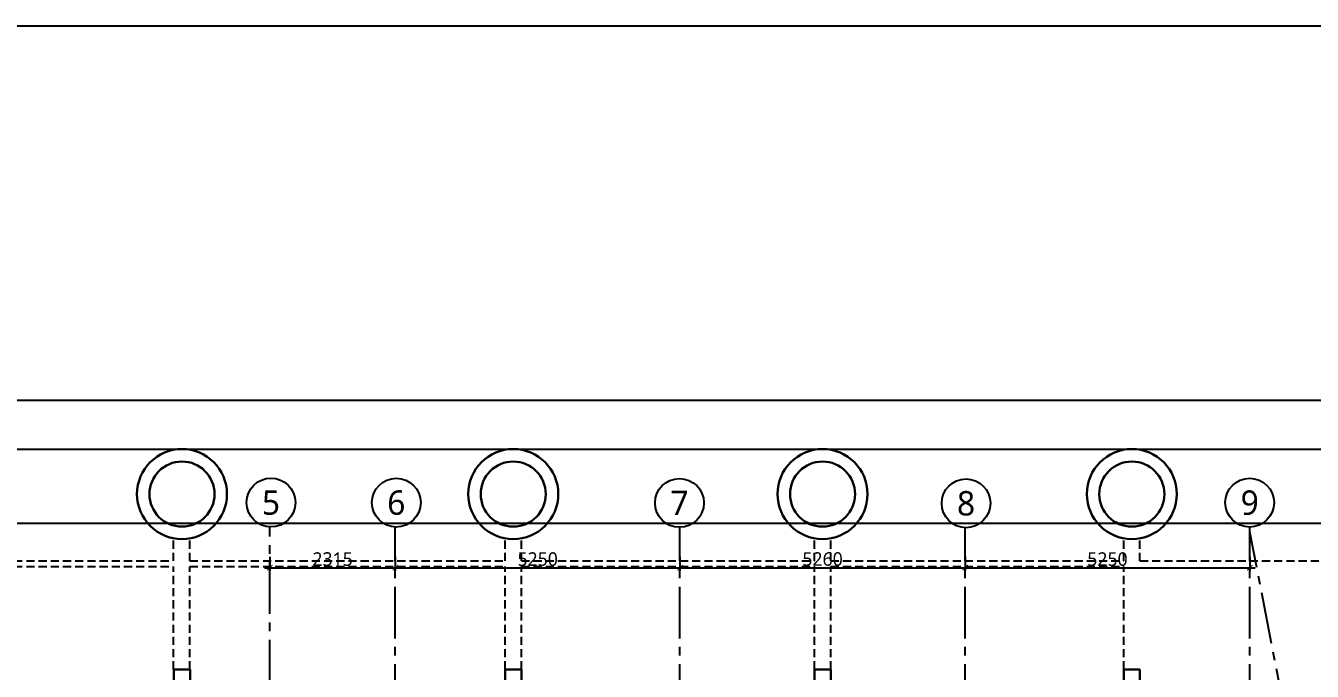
# Model space of a CAD drawing. Header units: millimetres. Extents: x -1107453 to -240403, y -265431 to 143409.
# Drawn here: x -292172 to -268442, y 131498 to 143409 of the extents above; entities that cross this region are included whole.
import ezdxf
from ezdxf.enums import TextEntityAlignment as Align

# ---------------------------------------------------------------- set-up
doc = ezdxf.new("R2010")
doc.units = ezdxf.units.MM
doc.header["$MEASUREMENT"] = 0
doc.linetypes.add('CENTER2', pattern=[28.575, 19.05, -3.175, 3.175, -3.175])
doc.linetypes.add('DASHED', pattern=[0.75, 0.5, -0.25])
for name, color, linetype in [('A-Anno-Dims', 7, 'Continuous'), ('A-Anno-Grid Lines', 154, 'Continuous'), ('A-Wall Patt', 8, 'Continuous'), ('Anno_Labels', 7, 'Continuous'), ('L-ELEV', 6, 'Continuous')]:
    doc.layers.add(name, color=color, linetype=linetype)
doc.layers.add('A-Detail Lines', color=8, linetype='Continuous', lineweight=25)
doc.layers.add('S-Concrete', color=40, linetype='Continuous', lineweight=30)
doc.styles.get("Standard").update_dxf_attribs({"font": 'trebuc.ttf'})
doc.dimstyles.new('IIITD_WD_L @ 100', dxfattribs={"dimscale": 100, "dimtxt": 2.5, "dimasz": 1, "dimexe": 0.5, "dimexo": 0.25, "dimgap": 0.3, "dimtad": 1, "dimdec": 0, "dimrnd": 1, "dimzin": 0, "dimdsep": 46, "dimtxsty": 'Standard', "dimblk": 'ARCHTICK', "dimcen": 0.2, "dimdle": 1, "dimclrd": 8, "dimclre": 8, "dimadec": 0, "dimazin": 0, "dimtfac": 1, "dimtdec": 0, "dimtofl": 0, "dimtmove": 0, "dimatfit": 0, "dimfxl": 2, "dimfxlon": 1, "dimtolj": 1, "dimtzin": 0, "dimlwd": -1, "dimlwe": -1, "dimarcsym": 0})

# ---------------------------------------------------------------- blocks, each defined once
blk = doc.blocks.new('Grid Head')
blk.add_circle((0, 0), 3)
at = {"layer": 'Anno_Labels'}
blk.add_attdef('GRID_NAME', text='', height=3, dxfattribs=at).set_placement((0, 0), align=Align.MIDDLE_CENTER)
blk = doc.blocks.new('_ArchTick')
at = {"color": 0, "linetype": 'ByBlock', "const_width": 0.15}
blk.add_lwpolyline([(-0.5, -0.5), (0.5, 0.5)], dxfattribs=at)
blk = doc.blocks.new('*D1105')
at = {"layer": 'A-Anno-Dims', "color": 8, "transparency": 16777216}
for p, q in [((522781, 25194), (522781, 24944)), ((528031, 25194), (528031, 24944)), ((522681, 24994), (528131, 24994))]:
    blk.add_line(p, q, dxfattribs=at)
at = {"layer": 'A-Anno-Dims', "color": 8, "transparency": 16777216, "xscale": 100, "yscale": 100, "zscale": 100, "rotation": 180}
blk.add_blockref('_ArchTick', (522781, 24994), dxfattribs=at)
at = {"layer": 'A-Anno-Dims', "color": 8, "transparency": 16777216, "xscale": 100, "yscale": 100, "zscale": 100}
blk.add_blockref('_ArchTick', (528031, 24994), dxfattribs=at)
at = {"layer": 'A-Anno-Dims', "color": 0, "transparency": 16777216, "insert": (525406, 25151), "char_height": 250, "attachment_point": 5}
blk.add_mtext('\\A1;5250', dxfattribs=at)
blk = doc.blocks.new('_Open90')
at = {"color": 0, "linetype": 'ByBlock', "lineweight": -2}
for p, q in [((0, 0), (-1, 0)), ((-0.5, 0.5), (0, 0)), ((0, 0), (-0.5, -0.5))]:
    blk.add_line(p, q, dxfattribs=at)
blk = doc.blocks.new('*D1121')
at = {"layer": 'A-Anno-Dims', "color": 8, "transparency": 16777216}
for p, q in [((528031, 25194), (528031, 24944)), ((533291, 25194), (533291, 24944)), ((527931, 24994), (533391, 24994))]:
    blk.add_line(p, q, dxfattribs=at)
at = {"layer": 'A-Anno-Dims', "color": 8, "transparency": 16777216, "xscale": 100, "yscale": 100, "zscale": 100, "rotation": 180}
blk.add_blockref('_ArchTick', (528031, 24994), dxfattribs=at)
at = {"layer": 'A-Anno-Dims', "color": 8, "transparency": 16777216, "xscale": 100, "yscale": 100, "zscale": 100}
blk.add_blockref('_ArchTick', (533291, 24994), dxfattribs=at)
at = {"layer": 'A-Anno-Dims', "color": 0, "transparency": 16777216, "insert": (530661, 25152), "char_height": 250, "attachment_point": 5}
blk.add_mtext('\\A1;5260', dxfattribs=at)
blk = doc.blocks.new('*D1106')
at = {"layer": 'A-Anno-Dims', "color": 8, "transparency": 16777216}
for p, q in [((533291, 25194), (533291, 24944)), ((538541, 25194), (538541, 24944)), ((533191, 24994), (538641, 24994))]:
    blk.add_line(p, q, dxfattribs=at)
at = {"layer": 'A-Anno-Dims', "color": 8, "transparency": 16777216, "xscale": 100, "yscale": 100, "zscale": 100, "rotation": 180}
blk.add_blockref('_ArchTick', (533291, 24994), dxfattribs=at)
at = {"layer": 'A-Anno-Dims', "color": 8, "transparency": 16777216, "xscale": 100, "yscale": 100, "zscale": 100}
blk.add_blockref('_ArchTick', (538541, 24994), dxfattribs=at)
at = {"layer": 'A-Anno-Dims', "color": 0, "transparency": 16777216, "insert": (535916, 25151), "char_height": 250, "attachment_point": 5}
blk.add_mtext('\\A1;5250', dxfattribs=at)
blk = doc.blocks.new('*D1122')
at = {"layer": 'A-Anno-Dims', "color": 8, "transparency": 16777216}
for p, q in [((520466, 25194), (520466, 24944)), ((522781, 25194), (522781, 24944)), ((520366, 24994), (522881, 24994))]:
    blk.add_line(p, q, dxfattribs=at)
at = {"layer": 'A-Anno-Dims', "color": 8, "transparency": 16777216, "xscale": 100, "yscale": 100, "zscale": 100, "rotation": 180}
blk.add_blockref('_ArchTick', (520466, 24994), dxfattribs=at)
at = {"layer": 'A-Anno-Dims', "color": 8, "transparency": 16777216, "xscale": 100, "yscale": 100, "zscale": 100}
blk.add_blockref('_ArchTick', (522781, 24994), dxfattribs=at)
at = {"layer": 'A-Anno-Dims', "color": 0, "transparency": 16777216, "insert": (521623, 25151), "char_height": 250, "attachment_point": 5}
blk.add_mtext('\\A1;2315', dxfattribs=at)
blk = doc.blocks.new('Grid Girls Hostel')
at = {"layer": 'A-Anno-Grid Lines', "linetype": 'CENTER2', "ltscale": 50}
for p, q in [((520466, -13007.2), (520466, 25744.1)), ((522781, 3686.8), (522781, 25744.1)), ((528031, 3686.8), (528031, 25731.7)), ((533291, 3686.8), (533291, 25731.7)), ((538541, 3686.8), (538541, 25744.1)), ((546030.4, -12871.7), (538541, 25657.8))]:
    blk.add_line(p, q, dxfattribs=at)
at = {"layer": 'A-Anno-Dims'}
ref = blk.add_blockref('Grid Head', (520486.8, 26195.8), dxfattribs=dict(at, xscale=150, yscale=150, zscale=150))
ref.add_attrib('GRID_NAME', '5', dxfattribs={"layer": '0', "height": 450}).set_placement((520486.8, 26195.8), align=Align.MIDDLE_CENTER)
ref = blk.add_blockref('Grid Head', (522798.9, 26194.1), dxfattribs=dict(at, xscale=150, yscale=150, zscale=150))
ref.add_attrib('GRID_NAME', '6', dxfattribs={"layer": '0', "height": 450}).set_placement((522798.9, 26194.1), align=Align.MIDDLE_CENTER)
ref = blk.add_blockref('Grid Head', (528021.6, 26188.8), dxfattribs=dict(at, xscale=150, yscale=150, zscale=150))
ref.add_attrib('GRID_NAME', '7', dxfattribs={"layer": '0', "height": 450}).set_placement((528021.6, 26188.8), align=Align.MIDDLE_CENTER)
ref = blk.add_blockref('Grid Head', (533308.2, 26181.7), dxfattribs=dict(at, xscale=150, yscale=150, zscale=150))
ref.add_attrib('GRID_NAME', '8', dxfattribs={"layer": '0', "height": 450}).set_placement((533308.2, 26181.7), align=Align.MIDDLE_CENTER)
ref = blk.add_blockref('Grid Head', (538539.7, 26194.1), dxfattribs=dict(at, xscale=150, yscale=150, zscale=150))
ref.add_attrib('GRID_NAME', '9', dxfattribs={"layer": '0', "height": 450}).set_placement((538539.7, 26194.1), align=Align.MIDDLE_CENTER)
for base, p1, p2, override, picture, middle in [((522781, 24994.1), (520466, 25744.1), (522781, 25744.1), {"dimldrblk": 'Open90', "dimarcsym": 1}, '*D1122', (521623.5, 25151.3)), ((528031, 24994.1), (522781, 25744.1), (528031, 25731.7), {"dimldrblk": 'Open90', "dimarcsym": 1}, '*D1105', (525406, 25151.3)), ((533291, 24994.1), (528031, 25731.7), (533291, 25731.7), {"dimtmove": 1, "dimldrblk": 'Open90', "dimarcsym": 1}, '*D1121', (530661, 25151.7)), ((538541, 24994.1), (533291, 25731.7), (538541, 25731.3), {"dimtmove": 1, "dimldrblk": 'Open90', "dimarcsym": 1}, '*D1106', (535916, 25151.3))]:
    dim = blk.add_linear_dim(base=base, p1=p1, p2=p2, dimstyle='IIITD_WD_L @ 100', override=override, dxfattribs=at)
    dim.commit()
    dim.dimension.update_dxf_attribs({"geometry": picture, "text_midpoint": middle})

msp = doc.modelspace()

# ---------------------------------------------------------------- linework, layer by layer
at = {"layer": 'A-Detail Lines', "linetype": 'DASHED', "ltscale": 300}
for p, q in [((-289445.1, 133533.1), (-289445.1, 133951.8)), ((-289145.1, 133533.1), (-289145.1, 133951.8)), ((-283330.1, 133533.1), (-283330.1, 133951.8)), ((-283030.1, 133533.1), (-283030.1, 133951.8)), ((-277625.1, 133533.1), (-277625.1, 133951.8)), ((-277325.1, 133533.1), (-277325.1, 133951.8)), ((-271920.1, 133533.1), (-271920.1, 133951.8)), ((-271620.1, 133533.1), (-271620.1, 133951.8)), ((-294635.1, 133533.1), (-289465.1, 133533.1)), ((-294635.1, 133433.1), (-289465.1, 133433.1)), ((-289445.1, 131533.1), (-289445.1, 133433.1)), ((-289145.1, 133533.1), (-283330.1, 133533.1)), ((-289145.1, 133433.1), (-283330.1, 133433.1)), ((-289145.1, 131533.1), (-289145.1, 133433.1)), ((-283330.1, 131533.1), (-283330.1, 133433.1)), ((-283030.1, 133533.1), (-277625.1, 133533.1)), ((-283030.1, 133433.1), (-277625.1, 133433.1)), ((-283030.1, 131533.1), (-283030.1, 133433.1)), ((-277625.1, 131533.1), (-277625.1, 133433.1)), ((-277325.1, 133533.1), (-271920.1, 133533.1)), ((-277325.1, 131533.1), (-277325.1, 133433.1)), ((-277325.1, 133433.1), (-271920.1, 133433.1)), ((-271920.1, 131533.1), (-271920.1, 133433.1)), ((-271620.1, 133533.1), (-265805.1, 133533.1))]:
    msp.add_line(p, q, dxfattribs=at)
at = {"layer": 'A-Detail Lines'}
for points in [[(-307384.7, 136501.6), (-247231, 136501.6), (-247231, 92384.6), (-307384.7, 92384.6)], [(-307384.7, 135597.1), (-247231, 135597.1), (-247231, 91480.1), (-307384.7, 91480.1)]]:
    msp.add_lwpolyline(points, close=True, dxfattribs=at)
at = {"layer": 'A-Wall Patt', "color": 2}
msp.add_lwpolyline([(-315273.6, 143409), (-240967.1, 143409), (-240967.1, 87657.8), (-315273.6, 87657.8)], close=True, dxfattribs=at)
at = {"layer": 'L-ELEV'}
msp.add_line((-303644.9, 134233.1), (-251497.4, 134233.1), dxfattribs=at)
at = {"layer": 'S-Concrete'}
for points in [[(-289140.1, 131533.1), (-289440.1, 131533.1), (-289440.1, 131233.1), (-289140.1, 131233.1)], [(-283330.1, 131533.1), (-283030.1, 131533.1), (-283030.1, 131233.1), (-283330.1, 131233.1)], [(-277325.1, 131533.1), (-277625.1, 131533.1), (-277625.1, 131233.1), (-277325.1, 131233.1)], [(-271620.1, 131533.1), (-271920.1, 131533.1), (-271920.1, 131233.1), (-271620.1, 131233.1)]]:
    msp.add_lwpolyline(points, close=True, dxfattribs=at)
for centre, radius in [((-289290.1, 134768.1), 830), ((-283180.1, 134768.1), 830), ((-277475.1, 134768.1), 830), ((-271770.1, 134768.1), 830), ((-289290.1, 134768.1), 600), ((-283180.1, 134768.1), 600), ((-277475.1, 134768.1), 600), ((-271770.1, 134768.1), 600)]:
    msp.add_circle(centre, radius, dxfattribs=at)

# ---------------------------------------------------------------- block references
msp.add_blockref('Grid Girls Hostel', (-808136.1, 108415.8), dxfattribs=at)

doc.saveas('drawing.dxf')
